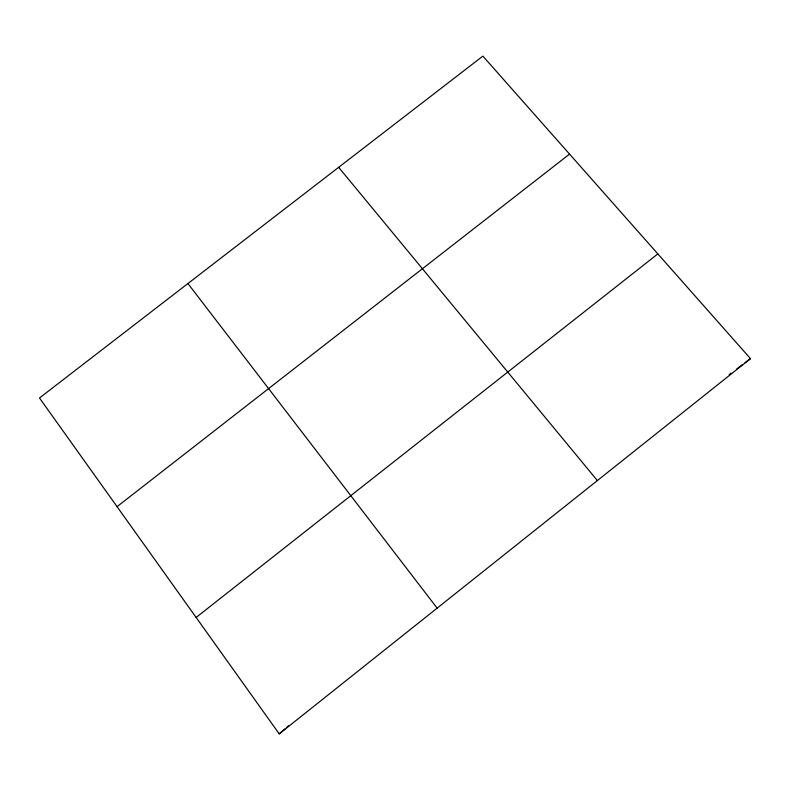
<?xml version="1.0" encoding="UTF-8"?>
<svg xmlns="http://www.w3.org/2000/svg" width="790" height="790" viewBox="0 0 790 790"><rect width="100%" height="100%" fill="white"/><g stroke="black" fill="none" stroke-linecap="round" stroke-linejoin="round"><path stroke-width="1.19" d="M279.216 733.89L750.5 358.64L482.878 56.11L39.5 397.982L279.216 733.89L284.993 728.903M286.77 727.373L288.548 725.832M196.127 617.464L657.843 253.896M117.058 506.667L569.56 154.099M729.19 374.579L731.086 373.156M736.705 368.96L742.274 364.782M745.069 362.699L750.5 358.64M338.653 167.322L597.368 480.567M187.921 283.541L437.147 608.142"/></g></svg>
